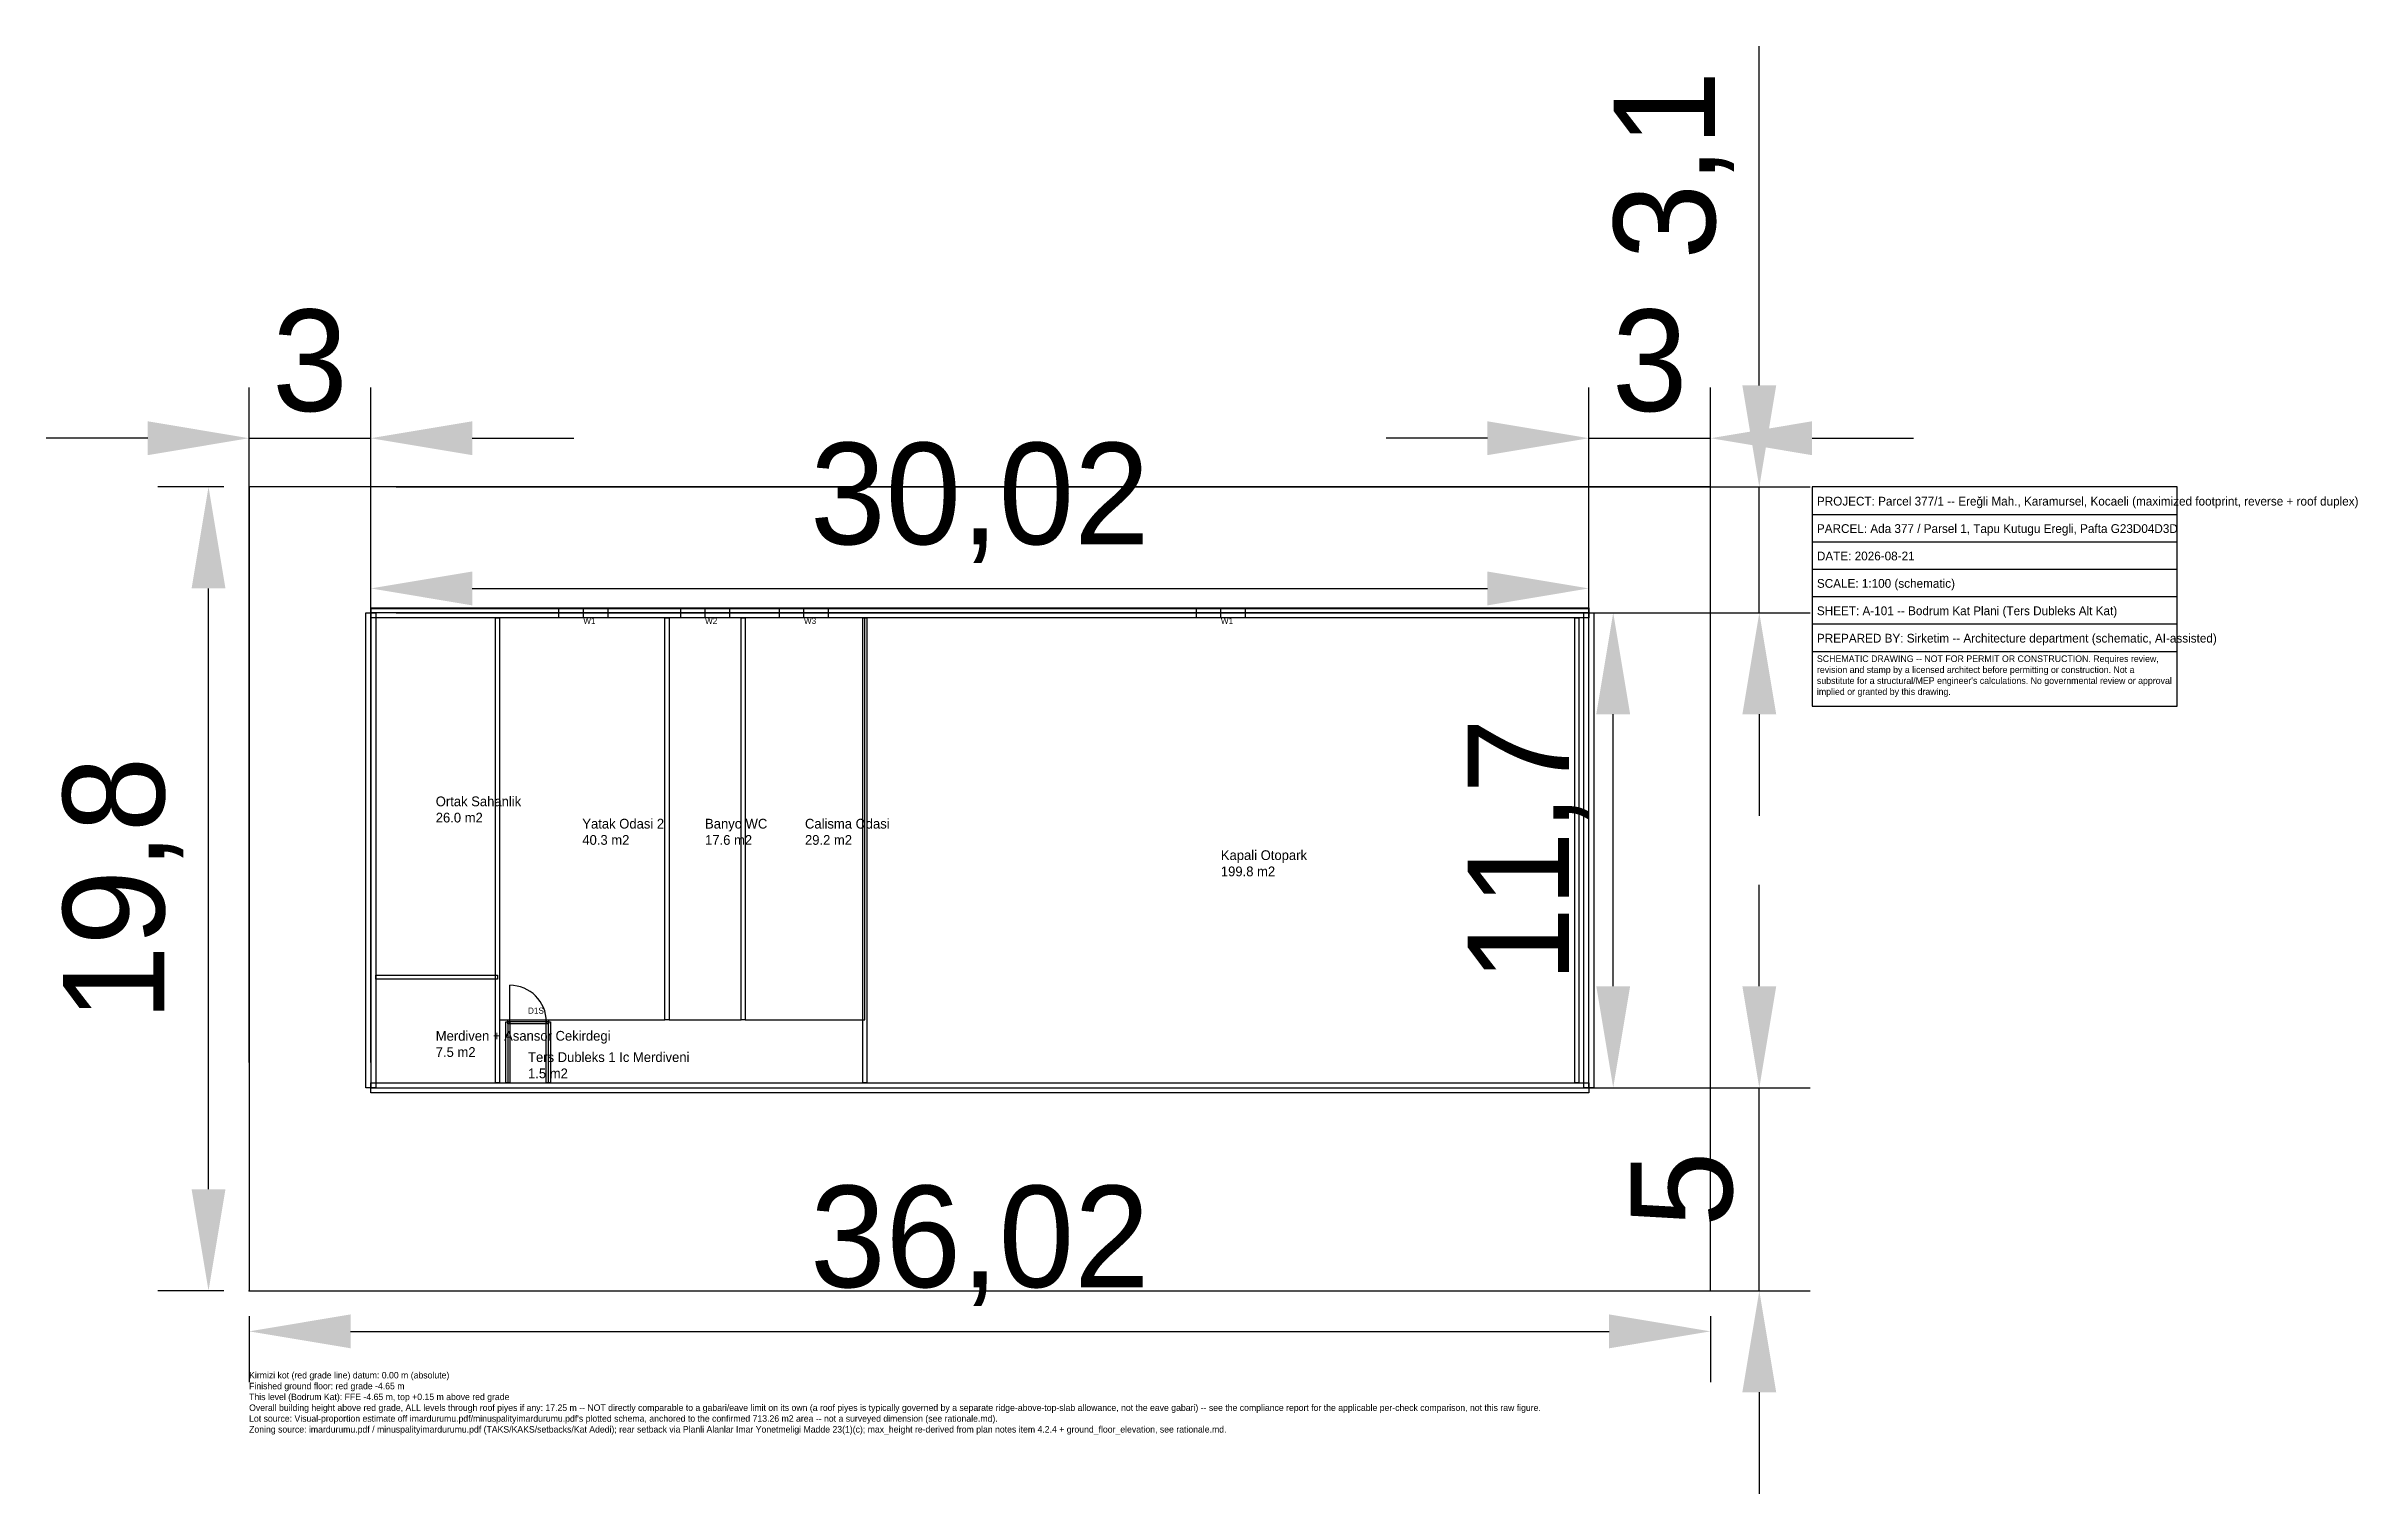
# Paper-space layout 'A-101' of a CAD drawing. Header units: metres. Extents: x -5 to 52, y -5 to 30.7.
import ezdxf

# ---------------------------------------------------------------- set-up
doc = ezdxf.new("R2010")
doc.units = ezdxf.units.M
for name, color, linetype in [('A-ANNO-DIMS', 6, 'Continuous'), ('A-ANNO-NOTE', 7, 'Continuous'), ('A-ANNO-NPLT', 8, 'Continuous'), ('A-ANNO-TTLB', 7, 'Continuous'), ('A-AREA-IDEN', 2, 'Continuous'), ('A-AREA-PLAN', 4, 'Continuous'), ('A-DOOR', 3, 'Continuous'), ('A-GLAZ', 5, 'Continuous'), ('A-WALL', 7, 'Continuous'), ('A-WALL-INTR', 7, 'Continuous'), ('C-PROP', 1, 'Continuous'), ('Z-DATA-NOPLOT', 8, 'Continuous')]:
    doc.layers.add(name, color=color, linetype=linetype)
doc.dimstyles.get("Standard").update_dxf_attribs({"dimtxt": 2.5, "dimasz": 2.5, "dimexe": 1.25, "dimexo": 0.625, "dimtad": 1, "dimtxsty": 'Standard', "dimcen": 2.5, "dimazin": 3, "dimtfac": 1, "dimtmove": 0, "dimatfit": 3, "dimarcsym": 0})

# ---------------------------------------------------------------- blocks, each defined once
blk = doc.blocks.new('*D19')
at = {"layer": 'A-ANNO-DIMS', "color": 0, "lineweight": -2}
for p, q in [((0, -0.625), (0, -2.25)), ((2.5, -1), (33.52, -1)), ((36.02, -0.625), (36.02, -2.25))]:
    blk.add_line(p, q, dxfattribs=at)
at = {"layer": 'A-ANNO-DIMS', "color": 0}
for points in [[(2.5, -0.583), (2.5, -1.417), (0, -1)], [(33.52, -1.417), (33.52, -0.583), (36.02, -1)]]:
    blk.add_solid(points, dxfattribs=at)
at = {"layer": 'Defpoints', "color": 0}
for p in [(0, 0), (36.02, 0), (36.02, -1)]:
    blk.add_point(p, dxfattribs=at)
at = {"layer": 'A-ANNO-DIMS', "color": 0, "insert": (18.01, 1.106), "char_height": 2.5, "attachment_point": 5}
blk.add_mtext('36,02', dxfattribs=at)
blk = doc.blocks.new('*D20')
at = {"layer": 'A-ANNO-DIMS', "color": 0, "lineweight": -2}
for p, q in [((-0.625, 19.8), (-2.25, 19.8)), ((-1, 2.5), (-1, 17.3)), ((-0.625, 0), (-2.25, 0))]:
    blk.add_line(p, q, dxfattribs=at)
at = {"layer": 'A-ANNO-DIMS', "color": 0}
for points in [[(-0.583, 17.3), (-1.417, 17.3), (-1, 19.8)], [(-1.417, 2.5), (-0.583, 2.5), (-1, 0)]]:
    blk.add_solid(points, dxfattribs=at)
at = {"layer": 'Defpoints', "color": 0}
for p in [(-1, 19.8), (0, 19.8), (0, 0)]:
    blk.add_point(p, dxfattribs=at)
at = {"layer": 'A-ANNO-DIMS', "color": 0, "insert": (-3.106, 9.9), "char_height": 2.5, "attachment_point": 5, "rotation": 90}
blk.add_mtext('19,8', dxfattribs=at)
blk = doc.blocks.new('*D21')
at = {"layer": 'A-ANNO-DIMS', "color": 0, "lineweight": -2}
for p, q in [((3, 17.325), (3, 18.55)), ((33.02, 17.325), (33.02, 18.55)), ((5.5, 17.3), (30.52, 17.3))]:
    blk.add_line(p, q, dxfattribs=at)
at = {"layer": 'A-ANNO-DIMS', "color": 0}
for points in [[(5.5, 17.717), (5.5, 16.883), (3, 17.3)], [(30.52, 16.883), (30.52, 17.717), (33.02, 17.3)]]:
    blk.add_solid(points, dxfattribs=at)
at = {"layer": 'Defpoints', "color": 0}
for p in [(33.02, 17.3), (3, 16.7), (33.02, 16.7)]:
    blk.add_point(p, dxfattribs=at)
at = {"layer": 'A-ANNO-DIMS', "color": 0, "insert": (18.01, 19.406), "char_height": 2.5, "attachment_point": 5}
blk.add_mtext('30,02', dxfattribs=at)
blk = doc.blocks.new('*D22')
at = {"layer": 'A-ANNO-DIMS', "color": 0, "lineweight": -2}
for p, q in [((33.645, 16.7), (34.87, 16.7)), ((33.62, 7.5), (33.62, 14.2)), ((33.645, 5), (34.87, 5))]:
    blk.add_line(p, q, dxfattribs=at)
at = {"layer": 'A-ANNO-DIMS', "color": 0}
for points in [[(34.037, 14.2), (33.203, 14.2), (33.62, 16.7)], [(33.203, 7.5), (34.037, 7.5), (33.62, 5)]]:
    blk.add_solid(points, dxfattribs=at)
at = {"layer": 'Defpoints', "color": 0}
for p in [(33.02, 16.7), (33.62, 16.7), (33.02, 5)]:
    blk.add_point(p, dxfattribs=at)
at = {"layer": 'A-ANNO-DIMS', "color": 0, "insert": (31.514, 10.85), "char_height": 2.5, "attachment_point": 5, "rotation": 90}
blk.add_mtext('11,7', dxfattribs=at)
blk = doc.blocks.new('*D23')
at = {"layer": 'A-ANNO-DIMS', "color": 0, "lineweight": -2}
for p, q in [((37.22, 7.5), (37.22, 10)), ((3.625, 5), (38.47, 5)), ((37.22, 0), (37.22, 5)), ((3.625, 0), (38.47, 0)), ((37.22, -2.5), (37.22, -5))]:
    blk.add_line(p, q, dxfattribs=at)
at = {"layer": 'A-ANNO-DIMS', "color": 0}
for points in [[(36.803, 7.5), (37.637, 7.5), (37.22, 5)], [(37.637, -2.5), (36.803, -2.5), (37.22, 0)]]:
    blk.add_solid(points, dxfattribs=at)
at = {"layer": 'Defpoints', "color": 0}
for p in [(3, 5), (37.22, 5), (3, 0)]:
    blk.add_point(p, dxfattribs=at)
at = {"layer": 'A-ANNO-DIMS', "color": 0, "insert": (35.319, 2.5), "char_height": 2.5, "attachment_point": 5, "rotation": 90}
blk.add_mtext('5', dxfattribs=at)
blk = doc.blocks.new('*D24')
at = {"layer": 'A-ANNO-DIMS', "color": 0, "lineweight": -2}
for p, q in [((37.22, 22.3), (37.22, 30.655)), ((3.625, 19.8), (38.47, 19.8)), ((37.22, 16.7), (37.22, 19.8)), ((3.625, 16.7), (38.47, 16.7)), ((37.22, 14.2), (37.22, 11.7))]:
    blk.add_line(p, q, dxfattribs=at)
at = {"layer": 'A-ANNO-DIMS', "color": 0}
for points in [[(36.803, 22.3), (37.637, 22.3), (37.22, 19.8)], [(37.637, 14.2), (36.803, 14.2), (37.22, 16.7)]]:
    blk.add_solid(points, dxfattribs=at)
at = {"layer": 'Defpoints', "color": 0}
for p in [(3, 19.8), (37.22, 19.8), (3, 16.7)]:
    blk.add_point(p, dxfattribs=at)
at = {"layer": 'A-ANNO-DIMS', "color": 0, "insert": (35.114, 27.728), "char_height": 2.5, "attachment_point": 5, "rotation": 90}
blk.add_mtext('3,1', dxfattribs=at)
blk = doc.blocks.new('*D25')
at = {"layer": 'A-ANNO-DIMS', "color": 0, "lineweight": -2}
for p, q in [((0, 5.625), (0, 22.25)), ((3, 5.625), (3, 22.25)), ((-2.5, 21), (-5, 21)), ((0, 21), (3, 21)), ((5.5, 21), (8, 21))]:
    blk.add_line(p, q, dxfattribs=at)
at = {"layer": 'A-ANNO-DIMS', "color": 0}
for points in [[(-2.5, 20.583), (-2.5, 21.417), (0, 21)], [(5.5, 21.417), (5.5, 20.583), (3, 21)]]:
    blk.add_solid(points, dxfattribs=at)
at = {"layer": 'Defpoints', "color": 0}
for p in [(3, 21), (0, 5), (3, 5)]:
    blk.add_point(p, dxfattribs=at)
at = {"layer": 'A-ANNO-DIMS', "color": 0, "insert": (1.5, 22.901), "char_height": 2.5, "attachment_point": 5}
blk.add_mtext('3', dxfattribs=at)
blk = doc.blocks.new('*D26')
at = {"layer": 'A-ANNO-DIMS', "color": 0, "lineweight": -2}
for p, q in [((33.02, 5.625), (33.02, 22.25)), ((36.02, 5.625), (36.02, 22.25)), ((30.52, 21), (28.02, 21)), ((33.02, 21), (36.02, 21)), ((38.52, 21), (41.02, 21))]:
    blk.add_line(p, q, dxfattribs=at)
at = {"layer": 'A-ANNO-DIMS', "color": 0}
for points in [[(30.52, 20.583), (30.52, 21.417), (33.02, 21)], [(38.52, 21.417), (38.52, 20.583), (36.02, 21)]]:
    blk.add_solid(points, dxfattribs=at)
at = {"layer": 'Defpoints', "color": 0}
for p in [(36.02, 21), (33.02, 5), (36.02, 5)]:
    blk.add_point(p, dxfattribs=at)
at = {"layer": 'A-ANNO-DIMS', "color": 0, "insert": (34.52, 22.901), "char_height": 2.5, "attachment_point": 5}
blk.add_mtext('3', dxfattribs=at)

psp = doc.layouts.new('A-101')

# ---------------------------------------------------------------- linework, layer by layer
at = {"layer": 'A-ANNO-NPLT'}
psp.add_lwpolyline([(3, 5), (33.02, 5), (33.02, 16.8), (3, 16.8)], close=True, dxfattribs=at)
at = {"layer": 'A-ANNO-TTLB'}
for p, q in [((38.52, 19.125), (47.52, 19.125)), ((38.52, 18.45), (47.52, 18.45)), ((38.52, 17.775), (47.52, 17.775)), ((38.52, 17.1), (47.52, 17.1)), ((38.52, 16.425), (47.52, 16.425)), ((38.52, 15.75), (47.52, 15.75))]:
    psp.add_line(p, q, dxfattribs=at)
psp.add_lwpolyline([(38.52, 14.4), (47.52, 14.4), (47.52, 19.8), (38.52, 19.8)], close=True, dxfattribs=at)
at = {"layer": 'A-AREA-IDEN'}
for points in [[(3.125, 7.775), (6.075, 7.775), (6.075, 16.575), (3.125, 16.575)], [(6.175, 6.675), (10.25, 6.675), (10.25, 16.575), (6.175, 16.575)], [(10.35, 6.675), (12.125, 6.675), (12.125, 16.575), (10.35, 16.575)], [(12.225, 6.675), (15.175, 6.675), (15.175, 16.575), (12.225, 16.575)], [(15.225, 5.125), (32.675, 5.125), (32.675, 16.575), (15.225, 16.575)], [(3.125, 5.125), (6.075, 5.125), (6.075, 7.675), (3.125, 7.675)], [(6.375, 5.125), (7.375, 5.125), (7.375, 6.625), (6.375, 6.625)]]:
    psp.add_lwpolyline(points, close=True, dxfattribs=at)
at = {"layer": 'A-AREA-PLAN'}
psp.add_lwpolyline([(3, 5), (33.02, 5), (33.02, 16.7), (3, 16.7)], close=True, dxfattribs=at)
at = {"layer": 'A-DOOR'}
psp.add_line((6.425, 6.625), (6.425, 7.525), dxfattribs=at)
psp.add_lwpolyline([(6.425, 6.675), (7.325, 6.675), (7.325, 6.575), (6.425, 6.575)], close=True, dxfattribs=at)
psp.add_arc((6.425, 6.625), 0.9, 0, 90, dxfattribs=at)
at = {"layer": 'A-GLAZ'}
for p, q in [((8.2375, 16.575), (8.2375, 16.825)), ((11.2375, 16.575), (11.2375, 16.825)), ((13.675, 16.575), (13.675, 16.825)), ((23.95, 16.575), (23.95, 16.825))]:
    psp.add_line(p, q, dxfattribs=at)
for points in [[(8.8375, 16.575), (7.6375, 16.575), (7.6375, 16.825), (8.8375, 16.825)], [(11.8375, 16.575), (10.6375, 16.575), (10.6375, 16.825), (11.8375, 16.825)], [(14.275, 16.575), (13.075, 16.575), (13.075, 16.825), (14.275, 16.825)], [(24.55, 16.575), (23.35, 16.575), (23.35, 16.825), (24.55, 16.825)]]:
    psp.add_lwpolyline(points, close=True, dxfattribs=at)
at = {"layer": 'A-WALL'}
for points in [[(3.125, 16.7), (3.125, 5), (2.875, 5), (2.875, 16.7)], [(33.02, 16.575), (3, 16.575), (3, 16.825), (33.02, 16.825)], [(32.895, 5), (32.895, 16.7), (33.145, 16.7), (33.145, 5)], [(3, 5.125), (33.02, 5.125), (33.02, 4.875), (3, 4.875)]]:
    psp.add_lwpolyline(points, close=True, dxfattribs=at)
at = {"layer": 'A-WALL-INTR'}
for points in [[(6.075, 5.125), (6.075, 16.575), (6.175, 16.575), (6.175, 5.125)], [(10.25, 6.675), (10.25, 16.575), (10.35, 16.575), (10.35, 6.675)], [(12.125, 6.675), (12.125, 16.575), (12.225, 16.575), (12.225, 6.675)], [(15.125, 5.125), (15.125, 16.575), (15.225, 16.575), (15.225, 5.125)], [(32.675, 5.125), (32.675, 16.575), (32.775, 16.575), (32.775, 5.125)], [(3.125, 7.775), (6.125, 7.775), (6.125, 7.675), (3.125, 7.675)], [(6.325, 5.125), (6.325, 6.625), (6.425, 6.625), (6.425, 5.125)], [(6.375, 6.675), (7.375, 6.675), (7.375, 6.575), (6.375, 6.575)], [(7.325, 5.125), (7.325, 6.625), (7.425, 6.625), (7.425, 5.125)]]:
    psp.add_lwpolyline(points, close=True, dxfattribs=at)
at = {"layer": 'C-PROP'}
psp.add_lwpolyline([(0, 0), (36.02, 0), (36.02, 19.8), (0, 19.8)], close=True, dxfattribs=at)
at = {"layer": 'Z-DATA-NOPLOT'}
psp.add_point((0, 0), dxfattribs=at)

# ---------------------------------------------------------------- texts
at = {"layer": 'A-ANNO-NOTE', "insert": (0, -2), "char_height": 0.16, "attachment_point": 1}
psp.add_mtext("Kirmizi kot (red grade line) datum: 0.00 m (absolute)\\PFinished ground floor: red grade -4.65 m\\PThis level (Bodrum Kat): FFE -4.65 m, top +0.15 m above red grade\\POverall building height above red grade, ALL levels through roof piyes if any: 17.25 m -- NOT directly comparable to a gabari/eave limit on its own (a roof piyes is typically governed by a separate ridge-above-top-slab allowance, not the eave gabari) -- see the compliance report for the applicable per-check comparison, not this raw figure.\\PLot source: Visual-proportion estimate off imardurumu.pdf/minuspalityimardurumu.pdf's plotted schema, anchored to the confirmed 713.26 m2 area -- not a surveyed dimension (see rationale.md).\\PZoning source: imardurumu.pdf / minuspalityimardurumu.pdf (TAKS/KAKS/setbacks/Kat Adedi); rear setback via Planli Alanlar Imar Yonetmeligi Madde 23(1)(c); max_height re-derived from plan notes item 4.2.4 + ground_floor_elevation, see rationale.md.", dxfattribs=at)
at = {"layer": 'A-ANNO-TTLB'}
for s, p in [('PROJECT: Parcel 377/1 -- Ereğli Mah., Karamursel, Kocaeli (maximized footprint, reverse + roof duplex)', (38.64, 19.341)), ('PARCEL: Ada 377 / Parsel 1, Tapu Kutugu Eregli, Pafta G23D04D3D', (38.64, 18.666)), ('DATE: 2026-08-21', (38.64, 17.991)), ('SCALE: 1:100 (schematic)', (38.64, 17.316)), ('SHEET: A-101 -- Bodrum Kat Plani (Ters Dubleks Alt Kat)', (38.64, 16.641)), ('PREPARED BY: Sirketim -- Architecture department (schematic, AI-assisted)', (38.64, 15.966))]:
    psp.add_text(s, height=0.216, dxfattribs=at).set_placement(p)
at = {"layer": 'A-ANNO-TTLB', "insert": (38.64, 15.65), "char_height": 0.162, "width": 8.76, "attachment_point": 1}
psp.add_mtext("SCHEMATIC DRAWING -- NOT FOR PERMIT OR CONSTRUCTION. Requires review, revision and stamp by a licensed architect before permitting or construction. Not a substitute for a structural/MEP engineer's calculations. No governmental review or approval implied or granted by this drawing.", dxfattribs=at)
at = {"layer": 'A-AREA-IDEN', "char_height": 0.24, "attachment_point": 1}
for s, insert in [('Ortak Sahanlik\\P26.0 m2', (4.6, 12.175)), ('Yatak Odasi 2\\P40.3 m2', (8.2125, 11.625)), ('Banyo WC\\P17.6 m2', (11.2375, 11.625)), ('Calisma Odasi\\P29.2 m2', (13.7, 11.625)), ('Kapali Otopark\\P199.8 m2', (23.95, 10.85)), ('Merdiven + Asansor Cekirdegi\\P7.5 m2', (4.6, 6.4)), ('Ters Dubleks 1 Ic Merdiveni\\P1.5 m2', (6.875, 5.875))]:
    psp.add_mtext(s, dxfattribs=dict(at, insert=insert))
at = {"layer": 'A-DOOR'}
psp.add_text('D1S', height=0.15, dxfattribs=at).set_placement((6.875, 6.825))
at = {"layer": 'A-GLAZ'}
for s, p in [('W1', (8.2375, 16.425)), ('W2', (11.2375, 16.425)), ('W3', (13.675, 16.425)), ('W1', (23.95, 16.425))]:
    psp.add_text(s, height=0.15, dxfattribs=at).set_placement(p)

# ---------------------------------------------------------------- dimensions: what is measured, and where the dimension line sits
at = {"layer": 'A-ANNO-DIMS'}
for base, p1, p2, picture, middle in [((37.22, 19.8), (3, 16.7), (3, 19.8), '*D24', (35.1136, 27.7275)), ((-1, 19.8), (0, 0), (0, 19.8), '*D20', (-3.1064, 9.9)), ((33.62, 16.7), (33.02, 5), (33.02, 16.7), '*D22', (31.5136, 10.85)), ((37.22, 5), (3, 0), (3, 5), '*D23', (35.3187, 2.5))]:
    dim = psp.add_linear_dim(base=base, p1=p1, p2=p2, angle=90, dimstyle='Standard', dxfattribs=at)
    dim.commit()
    dim.dimension.update_dxf_attribs({"geometry": picture, "text_midpoint": middle})
for base, p1, p2, picture, middle in [((3, 21), (0, 5), (3, 5), '*D25', (1.5, 22.9013)), ((36.02, 21), (33.02, 5), (36.02, 5), '*D26', (34.52, 22.9013)), ((33.02, 17.3), (3, 16.7), (33.02, 16.7), '*D21', (18.01, 19.4064)), ((36.02, -1), (0, 0), (36.02, 0), '*D19', (18.01, 1.1064))]:
    dim = psp.add_linear_dim(base=base, p1=p1, p2=p2, dimstyle='Standard', dxfattribs=at)
    dim.commit()
    dim.dimension.update_dxf_attribs({"geometry": picture, "text_midpoint": middle})

doc.saveas('drawing.dxf')
